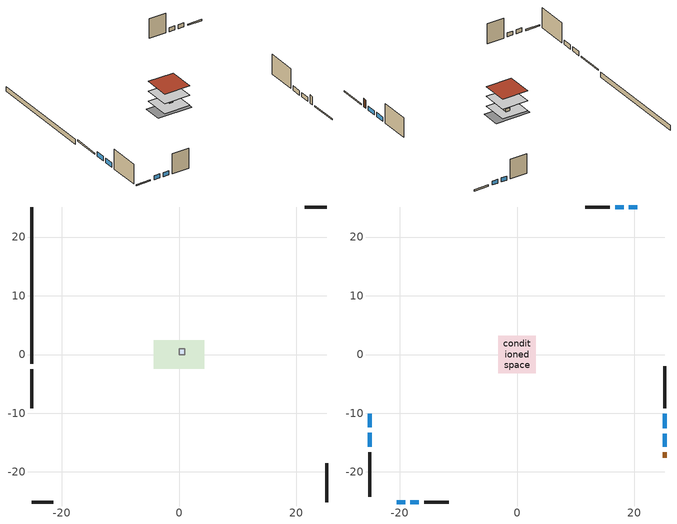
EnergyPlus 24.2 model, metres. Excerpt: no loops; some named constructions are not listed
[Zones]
crawlspace - vented
 floor foundation (Slab1 construction): -4.29,-2.38 -4.29,2.38 4.29,2.38 4.29,-2.38 z-0.91
 wall outside (RimJoist1 construction): -25.11,-2.52 -25.11,-9.14 z0.3:0.61
 wall outside (RimJoist2 construction): 25.11,25.11 21.42,25.11 z0.3:0.61
 wall outside (RimJoist3 construction): 25.11,-25.11 25.11,-18.49 z0.3:0.61
 wall outside (RimJoist4 construction): -25.11,-25.11 -21.42,-25.11 z0.3:0.61
 wall foundation (FoundationWall1 construction): -25.11,25.11 -25.11,-1.59 z-0.91:0.3
furnace airloop ret air zone
 floor adiabatic (AdiabaticConst): 0,0 0,1 1,1 1,0 z0
 wall adiabatic (AdiabaticConst): 0,1 0,0 1,0 1,1 0,1 z0:1
 ceiling adiabatic (AdiabaticConst): 1,0 1,1 0,1 0,0 z1
conditioned space
 floor to crawlspace - vented (Floor1 construction): -3.2,-3.2 -3.2,3.2 3.2,3.2 3.2,-3.2 z0.3
 floor adiabatic (AdiabaticFloorConstruction): -3.2,-3.2 -3.2,3.2 3.2,3.2 3.2,-3.2 z2.74
 wall outside (AdiabaticWallConstruction 1): 25.11,-17.57 25.11,-16.65 z0.3:2.34
 wall outside (AdiabaticWallConstruction): -25.11,-10.06 -25.11,-12.42 / -25.11,-13.34 -25.11,-15.7 z0.3:1.37; 20.49,25.11 19.06,25.11 / 18.13,25.11 16.7,25.11 / -20.49,-25.11 -19.06,-25.11 / -18.13,-25.11 -16.7,-25.11 z0.3:1.28; 25.11,-15.72 25.11,-13.45 z0.3:1.34; 25.11,-12.53 25.11,-10.09 z0.3:1.4
 wall outside (Wall1 construction): -25.11,-16.63 -25.11,-24.18 z0.3:5.18
 wall outside (Wall2 construction): 15.78,25.11 11.58,25.11 z0.3:5.18
 wall outside (Wall3 construction): 25.11,-9.16 25.11,-1.99 z0.3:5.18
 wall outside (Wall4 construction): -15.78,-25.11 -11.58,-25.11 z0.3:5.18
 window (WindowConstruction): -25.11,-10.06 -25.11,-12.42 z0.3:1.37
 window (WindowConstruction 1): -25.11,-13.35 -25.11,-15.7 z0.3:1.37
 window (WindowConstruction 2): 20.49,25.11 19.06,25.11 z0.3:1.28
 window (WindowConstruction 3): 18.13,25.11 16.7,25.11 z0.3:1.28
 window (WindowConstruction 4): 25.11,-15.72 25.11,-13.45 z0.3:1.34
 window (WindowConstruction 5): 25.11,-12.52 25.11,-10.09 z0.3:1.4
 window (WindowConstruction 6): -20.49,-25.11 -19.06,-25.11 z0.3:1.28
 window (WindowConstruction 7): -18.13,-25.11 -16.7,-25.11 z0.3:1.28
 door (Door): 25.11,-17.56 25.11,-16.65 z0.3:2.34
 ceiling adiabatic (AdiabaticFloorConstruction): 3.2,-3.2 3.2,3.2 -3.2,3.2 -3.2,-3.2 z2.74
 roof outside (Roof1 construction): -3.2,3.2 -3.2,-3.2 3.2,-3.2 3.2,3.2 z5.18
[Material] Roughness=Rough; Thermal Absorptance=0.9
Name | Thickness {m} | Conductivity {W/m-K} | Density {kg/m3} | Specific Heat {J/kg-K} | Solar Absorptance | Visible Absorptance
floor covering | 0.0127 | 0.0433444 | 54.468 | 1339.84 | 0.6 | 0.6
floor stud and cavity | 0.1397 | 0.923637 | 92.3553 | 1139.71 | 0.7 | 0.7
osb sheathing 0.75 in. | 0.01905 | 0.115458 | 512.64 | 1214.23 | 0.7 | 0.7
[Construction]
Floor1 construction Reversed: floor covering, osb sheathing 0.75 in., floor stud and cavity
[EnergyManagementSystem:Subroutine]
furnace_airloop_0_duct_subroutine: Set AH_MFR = furnace_airloop_AH_MFR / 1; If AH_MFR > 0; Set AH_Tout = furnace_airloop_AH_Tout; Set AH_Wout = furnace_airloop_AH_Wout; Set RA_T = furnace_airloop_RA_T; Set RA_W = furnace_airloop_Ra_W; Set Fan_RTF = furnace_airloop_Fan_RTF; Set DZ_T = furnace_airloop_0_DZ_T; Set DZ_W = furnace_airloop_0_DZ_W; Set AH_VFR = furnace_airloop_AH_VFR / 1; Set h_SA = (@HFnTdbW AH_Tout AH_Wout); Set h_RA = (@HFnTdbW RA_T RA_W); Set h_fg = (@HfgAirFnWTdb AH_Wout AH_Tout); Set h_DZ = (@HFnTdbW DZ_T DZ_W); Set air_cp = 1006.0; Set f_sup = 0.133; Set f_ret = 0.067; Set sup_lk_mfr = f_sup * AH_MFR; Set ret_lk_mfr = f_ret * AH_MFR; Set SupTotLkToCond = sup_lk_mfr*(h_RA - h_SA); Set SupLatLkToCond = sup_lk_mfr*h_fg*(RA_W-AH_Wout); Set SupSensLkToCond = SupTotLkToCond-SupLatLkToCond; Set supply_ua = 55.357; Set eTm = 0-((Fan_RTF/(AH_MFR*air_cp))*supply_ua); Set t_sup = DZ_T+((AH_Tout-DZ_T)*(@Exp eTm)); Set SupCondToCond = AH_MFR*air_cp*(t_sup-AH_Tout); Set SupCondToDZ = 0-SupCondToCond; Set return_ua = 20.503; Set eTm = 0-((Fan_RTF/(AH_MFR*air_cp))*return_ua); Set t_ret = DZ_T+((RA_T-DZ_T)*(@Exp eTm)); Set RetCondToRP = AH_MFR*air_cp*(t_ret-RA_T); Set RetCondToDZ = 0-RetCondToRP; Set RetLatLkToRP = 0; Set RetSensLkToRP = ret_lk_mfr*air_cp*(DZ_T-RA_T); Set SupTotLkToDZ = sup_lk_mfr*(h_SA-h_DZ); Set SupLatLkToDZ = sup_lk_mfr*h_fg*(AH_Wout-DZ_W); Set SupSensLkToDZ = SupTotLkToDZ-SupLatLkToDZ; Set FracOutsideToCond = 1.0; Set FracOutsideToDZ = 0.0; Set FracCondToOutside = 0.0; Set FracDZToOutside = 1.0; Set FracDZToCond = 0.0; Set FracCondToDZ = 0.0; Set lk_imbal_vfr = @ABS(f_sup - f_ret) * AH_VFR; Set ImbalLkCondToDZ = lk_imbal_vfr * FracCondToDZ; Set ImbalLkDZToCond = lk_imbal_vfr * FracDZToCond; Set ImbalLkOutsideToCond = lk_imbal_vfr * FracOutsideToCond; Set ImbalLkOutsideToDZ = lk_imbal_vfr * FracOutsideToDZ; Set ImbalLkCondToOutside = lk_imbal_vfr * FracCondToOutside; Set ImbalLkDZToOutside = lk_imbal_vfr * FracDZToOutside; Else; Set SupLatLkToCond = 0; Set SupSensLkToCond = 0; Set SupCondToCond = 0; Set RetCondToRP = 0; Set RetLatLkToRP = 0; Set RetSensLkToRP = 0; Set RetCondToDZ = 0; Set SupCondToDZ = 0; Set SupLatLkToDZ = 0; Set SupSensLkToDZ = 0; Set ImbalLkCondToDZ = 0; Set ImbalLkDZToCond = 0; Set ImbalLkOutsideToCond = 0; Set ImbalLkOutsideToDZ = 0; Set ImbalLkCondToOutside = 0; Set ImbalLkDZToOutside = 0; EndIf; Set furnace_airloop_0_SupLatLkToCond = SupLatLkToCond; Set furnace_airloop_0_SupSensLkToCond = SupSensLkToCond; Set furnace_airloop_0_SupCondToLv = SupCondToCond; Set furnace_airloop_0_RetCondToRP = RetCondToRP; Set furnace_airloop_0_RetLatLkToRP = RetLatLkToRP; Set furnace_airloop_0_RetSensLkToRP = RetSensLkToRP; Set furnace_airloop_0_RetCondToDZ = RetCondToDZ; Set furnace_airloop_0_SupCondToDZ = SupCondToDZ; Set furnace_airloop_0_SupLatLkToDZ = SupLatLkToDZ; Set furnace_airloop_0_SupSensLkToDZ = SupSensLkToDZ; Set furnace_airloop_0_ZoneMixCondToDZ = ImbalLkCondToDZ; Set furnace_airloop_0_ZoneMixDZToCond = ImbalLkDZToCond; Set furnace_airloop_0_DuctImbalLkSupFanEquivCond = ImbalLkCondToOutside; Set furnace_airloop_0_DuctImbalLkExhFanEquivCond = ImbalLkOutsideToCond; Set furnace_airloop_0_DuctImbalLkSupFanEquivDZ = ImbalLkDZToOutside; Set furnace_airloop_0_DuctImbalLkExhFanEquivDZ = ImbalLkOutsideToDZ
[EnergyManagementSystem:ProgramCallingManager]
water_heater_ProgramManager: InsideHVACSystemIterationLoop; water_heater_Control; water_heater_InletAir
[EnergyManagementSystem:OutputVariable]
Name | EMS Variable | Type of Data in Variable | Update Frequency | EMS Program or Subroutine | Units
furnace supply fan disaggregate htg primary | furnace_supply_fan_primary_htg | Summed | SystemTimestep | furnace_supply_fan_disaggregate_program | J
loads_htg_tot_peakload_outvar; loads_htg_tot_annual_outvar; loads_htg_tot_timeseries_outvar | loads_htg_tot | Summed | ZoneTimestep | total_loads_program | J
loads_clg_tot_peakload_outvar; loads_clg_tot_annual_outvar; loads_clg_tot_timeseries_outvar | loads_clg_tot | Summed | ZoneTimestep | total_loads_program | J
htg_unmet_hours_annual_outvar; htg_unmet_hours_timeseries_outvar | htg_unmet_hours | Summed | ZoneTimestep | unmet_hours_program | hr
clg_unmet_hours_annual_outvar; clg_unmet_hours_timeseries_outvar | clg_unmet_hours | Summed | ZoneTimestep | unmet_hours_program | hr
loads_htg_roofs_annual_outvar; loads_htg_roofs_timeseries_outvar | loads_htg_roofs | Summed | ZoneTimestep | component_loads_program | J
loads_htg_ceilings_annual_outvar; loads_htg_ceilings_timeseries_outvar | loads_htg_ceilings | Summed | ZoneTimestep | component_loads_program | J
loads_htg_walls_annual_outvar; loads_htg_walls_timeseries_outvar | loads_htg_walls | Summed | ZoneTimestep | component_loads_program | J
loads_htg_rim_joists_annual_outvar; loads_htg_rim_joists_timeseries_outvar | loads_htg_rim_joists | Summed | ZoneTimestep | component_loads_program | J
loads_htg_foundation_walls_annual_outvar; loads_htg_foundation_walls_timeseries_outvar | loads_htg_foundation_walls | Summed | ZoneTimestep | component_loads_program | J
loads_htg_doors_annual_outvar; loads_htg_doors_timeseries_outvar | loads_htg_doors | Summed | ZoneTimestep | component_loads_program | J
loads_htg_windows_conduction_annual_outvar; loads_htg_windows_conduction_timeseries_outvar | loads_htg_windows_conduction | Summed | ZoneTimestep | component_loads_program | J
loads_htg_windows_solar_annual_outvar; loads_htg_windows_solar_timeseries_outvar | loads_htg_windows_solar | Summed | ZoneTimestep | component_loads_program | J
loads_htg_skylights_conduction_annual_outvar; loads_htg_skylights_conduction_timeseries_outvar | loads_htg_skylights_conduction | Summed | ZoneTimestep | component_loads_program | J
loads_htg_skylights_solar_annual_outvar; loads_htg_skylights_solar_timeseries_outvar | loads_htg_skylights_solar | Summed | ZoneTimestep | component_loads_program | J
loads_htg_floors_annual_outvar; loads_htg_floors_timeseries_outvar | loads_htg_floors | Summed | ZoneTimestep | component_loads_program | J
loads_htg_slabs_annual_outvar; loads_htg_slabs_timeseries_outvar | loads_htg_slabs | Summed | ZoneTimestep | component_loads_program | J
loads_htg_internal_mass_annual_outvar; loads_htg_internal_mass_timeseries_outvar | loads_htg_internal_mass | Summed | ZoneTimestep | component_loads_program | J
loads_htg_infil_annual_outvar; loads_htg_infil_timeseries_outvar | loads_htg_infil | Summed | ZoneTimestep | component_loads_program | J
loads_htg_natvent_annual_outvar; loads_htg_natvent_timeseries_outvar | loads_htg_natvent | Summed | ZoneTimestep | component_loads_program | J
loads_htg_mechvent_annual_outvar; loads_htg_mechvent_timeseries_outvar | loads_htg_mechvent | Summed | ZoneTimestep | component_loads_program | J
loads_htg_whf_annual_outvar; loads_htg_whf_timeseries_outvar | loads_htg_whf | Summed | ZoneTimestep | component_loads_program | J
loads_htg_ducts_annual_outvar; loads_htg_ducts_timeseries_outvar | loads_htg_ducts | Summed | ZoneTimestep | component_loads_program | J
loads_htg_intgains_annual_outvar; loads_htg_intgains_timeseries_outvar | loads_htg_intgains | Summed | ZoneTimestep | component_loads_program | J
loads_htg_lighting_annual_outvar; loads_htg_lighting_timeseries_outvar | loads_htg_lighting | Summed | ZoneTimestep | component_loads_program | J
loads_clg_roofs_annual_outvar; loads_clg_roofs_timeseries_outvar | loads_clg_roofs | Summed | ZoneTimestep | component_loads_program | J
loads_clg_ceilings_annual_outvar; loads_clg_ceilings_timeseries_outvar | loads_clg_ceilings | Summed | ZoneTimestep | component_loads_program | J
loads_clg_walls_annual_outvar; loads_clg_walls_timeseries_outvar | loads_clg_walls | Summed | ZoneTimestep | component_loads_program | J
loads_clg_rim_joists_annual_outvar; loads_clg_rim_joists_timeseries_outvar | loads_clg_rim_joists | Summed | ZoneTimestep | component_loads_program | J
loads_clg_foundation_walls_annual_outvar; loads_clg_foundation_walls_timeseries_outvar | loads_clg_foundation_walls | Summed | ZoneTimestep | component_loads_program | J
loads_clg_doors_annual_outvar; loads_clg_doors_timeseries_outvar | loads_clg_doors | Summed | ZoneTimestep | component_loads_program | J
loads_clg_windows_conduction_annual_outvar; loads_clg_windows_conduction_timeseries_outvar | loads_clg_windows_conduction | Summed | ZoneTimestep | component_loads_program | J
loads_clg_windows_solar_annual_outvar; loads_clg_windows_solar_timeseries_outvar | loads_clg_windows_solar | Summed | ZoneTimestep | component_loads_program | J
loads_clg_skylights_conduction_annual_outvar; loads_clg_skylights_conduction_timeseries_outvar | loads_clg_skylights_conduction | Summed | ZoneTimestep | component_loads_program | J
loads_clg_skylights_solar_annual_outvar; loads_clg_skylights_solar_timeseries_outvar | loads_clg_skylights_solar | Summed | ZoneTimestep | component_loads_program | J
loads_clg_floors_annual_outvar; loads_clg_floors_timeseries_outvar | loads_clg_floors | Summed | ZoneTimestep | component_loads_program | J
loads_clg_slabs_annual_outvar; loads_clg_slabs_timeseries_outvar | loads_clg_slabs | Summed | ZoneTimestep | component_loads_program | J
loads_clg_internal_mass_annual_outvar; loads_clg_internal_mass_timeseries_outvar | loads_clg_internal_mass | Summed | ZoneTimestep | component_loads_program | J
loads_clg_infil_annual_outvar; loads_clg_infil_timeseries_outvar | loads_clg_infil | Summed | ZoneTimestep | component_loads_program | J
loads_clg_natvent_annual_outvar; loads_clg_natvent_timeseries_outvar | loads_clg_natvent | Summed | ZoneTimestep | component_loads_program | J
loads_clg_mechvent_annual_outvar; loads_clg_mechvent_timeseries_outvar | loads_clg_mechvent | Summed | ZoneTimestep | component_loads_program | J
loads_clg_whf_annual_outvar; loads_clg_whf_timeseries_outvar | loads_clg_whf | Summed | ZoneTimestep | component_loads_program | J
loads_clg_ducts_annual_outvar; loads_clg_ducts_timeseries_outvar | loads_clg_ducts | Summed | ZoneTimestep | component_loads_program | J
loads_clg_intgains_annual_outvar; loads_clg_intgains_timeseries_outvar | loads_clg_intgains | Summed | ZoneTimestep | component_loads_program | J
loads_clg_lighting_annual_outvar; loads_clg_lighting_timeseries_outvar | loads_clg_lighting | Summed | ZoneTimestep | component_loads_program | J
total_infil_flow_rate_timeseries_outvar | total_infil_flow_rate | Averaged | ZoneTimestep | total_airflows_program | m^3/s
total_mechvent_flow_rate_timeseries_outvar | total_mechvent_flow_rate | Averaged | ZoneTimestep | total_airflows_program | m^3/s
total_natvent_flow_rate_timeseries_outvar | total_natvent_flow_rate | Averaged | ZoneTimestep | total_airflows_program | m^3/s
total_whf_flow_rate_timeseries_outvar | total_whf_flow_rate | Averaged | ZoneTimestep | total_airflows_program | m^3/s
[Schedule:Day:Interval]
freezer schedule day 5: No, 01:00, 0.675182, 02:00, 0.658303, 03:00, 0.641423, 04:00, 0.624544, 06:00, 0.607664, 07:00, 0.641423, 08:00, 0.675182, 10:00, 0.692062, 12:00, 0.675182, 15:00, 0.708942, 16:00, 0.692062, 17:00, 0.742701, 18:00, 0.810219, 19:00, 0.843978, 20:00, 0.810219, 21:00, 0.793339, 22:00, 0.77646, 23:00, 0.742701, 24:00, 0.692062
freezer schedule day 6: No, 01:00, 0.610949, 02:00, 0.595675, 03:00, 0.580401, 04:00, 0.565128, 06:00, 0.549854, 07:00, 0.580401, 08:00, 0.610949, 10:00, 0.626223, 12:00, 0.610949, 15:00, 0.641496, 16:00, 0.626223, 17:00, 0.672044, 18:00, 0.733139, 19:00, 0.763686, 20:00, 0.733139, 21:00, 0.717865, 22:00, 0.702591, 23:00, 0.672044, 24:00, 0.626223
mech vent bath fan 0 schedule day: No, 22:00, 0, 23:00, 1, 24:00, 0
mech vent bath fan 0 schedule default day; mech vent range fan 0 schedule default day; general water use schedule default day; cooling season schedule day; cooling season schedule day 2; cooling season schedule default day; exterior lighting schedule default day; natural vent schedule default day: No, 24:00, 0
mech vent range fan 0 schedule day: No, 08:00, 0, 09:00, 1, 24:00, 0
general water use schedule day: No, 01:00, 0.315068, 03:00, 0.287671, 04:00, 0.342466, 05:00, 0.369863, 06:00, 0.520548, 07:00, 0.60274, 08:00, 0.534247, 10:00, 0.506849, 11:00, 0.465753, 14:00, 0.479452, 15:00, 0.534247, 16:00, 0.589041, 17:00, 0.69863, 18:00, 0.876712, 19:00, 0.890411, 20:00, 0.986301, 21:00, 1, 22:00, 0.863014, 23:00, 0.616438, 24:00, 0.465753
cooling season schedule day 1; natural vent schedule day: No, 24:00, 1
exterior lighting schedule day: No, 01:00, 0.566667, 03:00, 0.524167, 05:00, 0.495833, 06:00, 0.5525, 07:00, 0.623333, 08:00, 0.580833, 09:00, 0.439167, 10:00, 0.354167, 12:00, 0.34, 13:00, 0.354167, 14:00, 0.396667, 15:00, 0.425, 16:00, 0.495833, 17:00, 0.623333, 18:00, 0.793333, 19:00, 0.906667, 20:00, 0.963333, 21:00, 0.991667, 22:00, 0.920833, 23:00, 0.793333, 24:00, 0.665833
exterior lighting schedule day 1: No, 01:00, 0.528571, 03:00, 0.488929, 05:00, 0.4625, 06:00, 0.515357, 07:00, 0.581429, 08:00, 0.541786, 09:00, 0.409643, 10:00, 0.330357, 12:00, 0.317143, 13:00, 0.330357, 14:00, 0.37, 15:00, 0.396429, 16:00, 0.4625, 17:00, 0.581429, 18:00, 0.74, 19:00, 0.845714, 20:00, 0.898571, 21:00, 0.925, 22:00, 0.858929, 23:00, 0.74, 24:00, 0.621071
exterior lighting schedule day 10: No, 01:00, 0.552381, 03:00, 0.510952, 05:00, 0.483333, 06:00, 0.538571, 07:00, 0.607619, 08:00, 0.56619, 09:00, 0.428095, 10:00, 0.345238, 12:00, 0.331429, 13:00, 0.345238, 14:00, 0.386667, 15:00, 0.414286, 16:00, 0.483333, 17:00, 0.607619, 18:00, 0.773333, 19:00, 0.88381, 20:00, 0.939048, 21:00, 0.966667, 22:00, 0.897619, 23:00, 0.773333, 24:00, 0.649048
exterior lighting schedule day 11: No, 01:00, 0.571429, 03:00, 0.528571, 05:00, 0.5, 06:00, 0.557143, 07:00, 0.628571, 08:00, 0.585714, 09:00, 0.442857, 10:00, 0.357143, 12:00, 0.342857, 13:00, 0.357143, 14:00, 0.4, 15:00, 0.428571, 16:00, 0.5, 17:00, 0.628571, 18:00, 0.8, 19:00, 0.914286, 20:00, 0.971429, 21:00, 1, 22:00, 0.928571, 23:00, 0.8, 24:00, 0.671429
exterior lighting schedule day 2: No, 01:00, 0.485714, 03:00, 0.449286, 05:00, 0.425, 06:00, 0.473571, 07:00, 0.534286, 08:00, 0.497857, 09:00, 0.376429, 10:00, 0.303571, 12:00, 0.291429, 13:00, 0.303571, 14:00, 0.34, 15:00, 0.364286, 16:00, 0.425, 17:00, 0.534286, 18:00, 0.68, 19:00, 0.777143, 20:00, 0.825714, 21:00, 0.85, 22:00, 0.789286, 23:00, 0.68, 24:00, 0.570714
exterior lighting schedule day 3: No, 01:00, 0.442857, 03:00, 0.409643, 05:00, 0.3875, 06:00, 0.431786, 07:00, 0.487143, 08:00, 0.453929, 09:00, 0.343214, 10:00, 0.276786, 12:00, 0.265714, 13:00, 0.276786, 14:00, 0.31, 15:00, 0.332143, 16:00, 0.3875, 17:00, 0.487143, 18:00, 0.62, 19:00, 0.708571, 20:00, 0.752857, 21:00, 0.775, 22:00, 0.719643, 23:00, 0.62, 24:00, 0.520357
exterior lighting schedule day 4: No, 01:00, 0.4, 03:00, 0.37, 05:00, 0.35, 06:00, 0.39, 07:00, 0.44, 08:00, 0.41, 09:00, 0.31, 10:00, 0.25, 12:00, 0.24, 13:00, 0.25, 14:00, 0.28, 15:00, 0.3, 16:00, 0.35, 17:00, 0.44, 18:00, 0.56, 19:00, 0.64, 20:00, 0.68, 21:00, 0.7, 22:00, 0.65, 23:00, 0.56, 24:00, 0.47
exterior lighting schedule day 5: No, 01:00, 0.380952, 03:00, 0.352381, 05:00, 0.333333, 06:00, 0.371429, 07:00, 0.419048, 08:00, 0.390476, 09:00, 0.295238, 10:00, 0.238095, 12:00, 0.228571, 13:00, 0.238095, 14:00, 0.266667, 15:00, 0.285714, 16:00, 0.333333, 17:00, 0.419048, 18:00, 0.533333, 19:00, 0.609524, 20:00, 0.647619, 21:00, 0.666667, 22:00, 0.619048, 23:00, 0.533333, 24:00, 0.447619
exterior lighting schedule day 6: No, 01:00, 0.390476, 03:00, 0.36119, 05:00, 0.341667, 06:00, 0.380714, 07:00, 0.429524, 08:00, 0.400238, 09:00, 0.302619, 10:00, 0.244048, 12:00, 0.234286, 13:00, 0.244048, 14:00, 0.273333, 15:00, 0.292857, 16:00, 0.341667, 17:00, 0.429524, 18:00, 0.546667, 19:00, 0.624762, 20:00, 0.66381, 21:00, 0.683333, 22:00, 0.634524, 23:00, 0.546667, 24:00, 0.45881
exterior lighting schedule day 7: No, 01:00, 0.419048, 03:00, 0.387619, 05:00, 0.366667, 06:00, 0.408571, 07:00, 0.460952, 08:00, 0.429524, 09:00, 0.324762, 10:00, 0.261905, 12:00, 0.251429, 13:00, 0.261905, 14:00, 0.293333, 15:00, 0.314286, 16:00, 0.366667, 17:00, 0.460952, 18:00, 0.586667, 19:00, 0.670476, 20:00, 0.712381, 21:00, 0.733333, 22:00, 0.680952, 23:00, 0.586667, 24:00, 0.492381
exterior lighting schedule day 8: No, 01:00, 0.466667, 03:00, 0.431667, 05:00, 0.408333, 06:00, 0.455, 07:00, 0.513333, 08:00, 0.478333, 09:00, 0.361667, 10:00, 0.291667, 12:00, 0.28, 13:00, 0.291667, 14:00, 0.326667, 15:00, 0.35, 16:00, 0.408333, 17:00, 0.513333, 18:00, 0.653333, 19:00, 0.746667, 20:00, 0.793333, 21:00, 0.816667, 22:00, 0.758333, 23:00, 0.653333, 24:00, 0.548333
exterior lighting schedule day 9: No, 01:00, 0.509524, 03:00, 0.47131, 05:00, 0.445833, 06:00, 0.496786, 07:00, 0.560476, 08:00, 0.522262, 09:00, 0.394881, 10:00, 0.318452, 12:00, 0.305714, 13:00, 0.318452, 14:00, 0.356667, 15:00, 0.382143, 16:00, 0.445833, 17:00, 0.560476, 18:00, 0.713333, 19:00, 0.815238, 20:00, 0.86619, 21:00, 0.891667, 22:00, 0.827976, 23:00, 0.713333, 24:00, 0.59869
[Schedule:Week:Daily]
cooling season schedule Week Rule - Jan1-May26: cooling season schedule day, cooling season schedule day, cooling season schedule day, cooling season schedule day, cooling season schedule day, cooling season schedule day, cooling season schedule day, cooling season schedule default day, cooling season schedule default day, cooling season schedule default day, cooling season schedule default day, cooling season schedule default day
cooling season schedule Week Rule - May27-Jun2: cooling season schedule day, cooling season schedule day, cooling season schedule day, cooling season schedule day, cooling season schedule day, cooling season schedule day 1, cooling season schedule day 1, cooling season schedule default day, cooling season schedule default day, cooling season schedule default day, cooling season schedule default day, cooling season schedule default day
cooling season schedule Week Rule - Jun3-Sep29: cooling season schedule day 1, cooling season schedule day 1, cooling season schedule day 1, cooling season schedule day 1, cooling season schedule day 1, cooling season schedule day 1, cooling season schedule day 1, cooling season schedule default day, cooling season schedule default day, cooling season schedule default day, cooling season schedule default day, cooling season schedule default day
cooling season schedule Week Rule - Sep30-Oct6: cooling season schedule day 1, cooling season schedule day 2, cooling season schedule day 2, cooling season schedule day 2, cooling season schedule day 2, cooling season schedule day 2, cooling season schedule day 2, cooling season schedule default day, cooling season schedule default day, cooling season schedule default day, cooling season schedule default day, cooling season schedule default day
cooling season schedule Week Rule - Oct7-Dec31: cooling season schedule day 2, cooling season schedule day 2, cooling season schedule day 2, cooling season schedule day 2, cooling season schedule day 2, cooling season schedule day 2, cooling season schedule day 2, cooling season schedule default day, cooling season schedule default day, cooling season schedule default day, cooling season schedule default day, cooling season schedule default day
natural vent schedule Week Rule - Jan1-Jan6: natural vent schedule day, natural vent schedule day, natural vent schedule default day, natural vent schedule day, natural vent schedule default day, natural vent schedule day, natural vent schedule default day, natural vent schedule default day, natural vent schedule default day, natural vent schedule default day, natural vent schedule default day, natural vent schedule default day
natural vent schedule Week Rule - Jan7-Dec31: natural vent schedule default day, natural vent schedule day, natural vent schedule default day, natural vent schedule day, natural vent schedule default day, natural vent schedule day, natural vent schedule default day, natural vent schedule default day, natural vent schedule default day, natural vent schedule default day, natural vent schedule default day, natural vent schedule default day
[Schedule:Year]
cooling season schedule: cooling season schedule Week Rule - Jan1-May26, 1, 1, 5, 26, cooling season schedule Week Rule - May27-Jun2, 5, 27, 6, 2, cooling season schedule Week Rule - Jun3-Sep29, 6, 3, 9, 29, cooling season schedule Week Rule - Sep30-Oct6, 9, 30, 10, 6, cooling season schedule Week Rule - Oct7-Dec31, 10, 7, 12, 31
natural vent schedule: natural vent schedule Week Rule - Jan1-Jan6, 1, 1, 1, 6, natural vent schedule Week Rule - Jan7-Dec31, 1, 7, 12, 31
[Schedule:File]
hot_water_dishwasher: File=in.schedules.csv; Column Number=6; Rows to Skip at Top=1; Number of Hours of Data=8760; Column Separator=Comma; Interpolate to Timestep=Yes; Minutes per Item=15; Adjust Schedule for Daylight Savings=Yes
